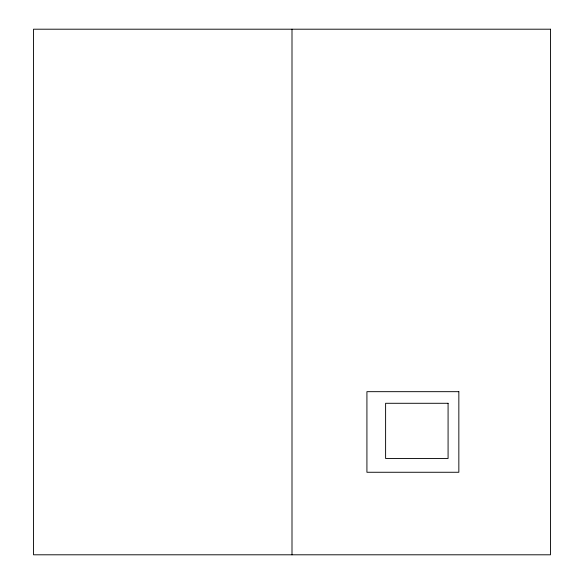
<?xml version="1.0" encoding="UTF-8"?>
<svg xmlns="http://www.w3.org/2000/svg" width="584" height="584" viewBox="0 0 584 584"><rect width="100%" height="100%" fill="white"/><g stroke="black" fill="none" stroke-linecap="round" stroke-linejoin="round"><path stroke-width="0.88" d="M292 29.2L292 554.8M550.471 29.2L33.529 29.2L33.529 554.8L550.471 554.8L550.471 29.2M458.841 391.674L366.92 391.674L366.92 472.266L458.841 472.266L458.841 391.674M448.081 403.288L385.608 403.288L385.608 458.484L448.081 458.484L448.081 403.288"/></g></svg>
